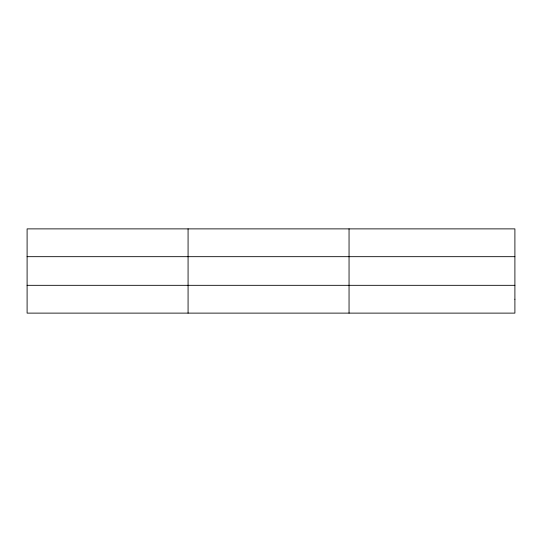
<?xml version="1.0" encoding="UTF-8"?>
<svg xmlns="http://www.w3.org/2000/svg" width="542" height="542" viewBox="0 0 542 542"><rect width="100%" height="100%" fill="white"/><g stroke="black" fill="none" stroke-linecap="round" stroke-linejoin="round"><path stroke-width="0.81" d="M188.074 313.12L188.074 228.88M349.048 313.12L349.048 228.88M27.1 256.678L514.9 256.678M27.1 285.322L514.9 285.322M514.9 299.225L514.9 313.12L27.1 313.12L27.1 228.88L514.9 228.88L514.9 299.225"/></g></svg>
